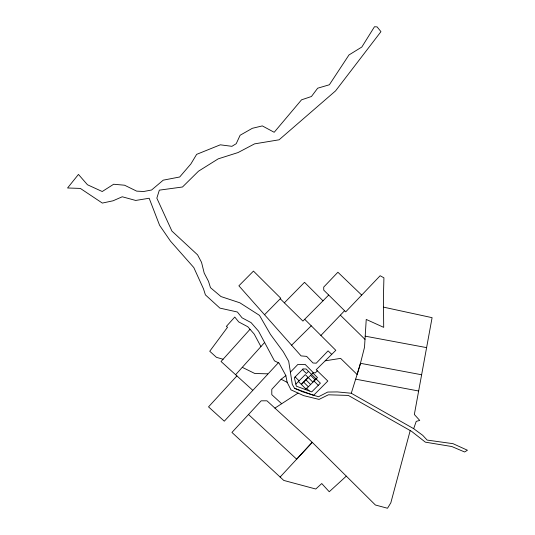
<?xml version="1.0" encoding="UTF-8"?>
<svg xmlns="http://www.w3.org/2000/svg" width="535" height="535" viewBox="0 0 535 535"><rect width="100%" height="100%" fill="white"/><g stroke="black" fill="none" stroke-linecap="round" stroke-linejoin="round"><path stroke-width="0.8" d="M410.205 430.561L390.824 502.833L387.5 508.25L375.389 505L312.246 442.331L266.952 400.809L261.167 400.822L231.943 432.427L283.771 480.43L315.777 489.017L321.749 483.546L329.246 491.745L346.305 476.137M351.274 393.252L337.324 391.921L327.728 392.055L318.506 396.763L302.623 391.821L294.564 388.296L292.291 384.404L288.706 361.292L283.309 351.816L270.489 334.455L259.488 315.369L239.887 302.817L220.988 296.564L210.476 287.669L208.496 281.33L204.203 273.091L201.541 262.344L197.589 254.867L171.922 231.08L156.835 198.151L159.35 190.146L182.495 186.996L198.498 171.187L218.233 158.841L238.055 152.555L254.553 143.868L279.089 139.802L335.572 90.883L380.953 31.652L377.088 26.884L374.473 26.75L361.827 47.033L348.987 54.944L329.359 84.771L317.663 88.201L311.444 96.501L301.533 99.831L274.188 132.292L262.324 125.906L252.333 128.3L240.128 135.248L236.223 143.688L231.922 146.322L220.3 144.818L196.639 154.361L190.861 163.971L179.693 176.991L163.222 180.168L151.586 190.005L143.681 191.497L136.672 191.135L124.548 185.21L113.654 184.247L102.238 191.523L87.466 184.762L78.451 174.423L67.57 187.986L80.337 188.414L102.345 203.079L113.066 200.792L122.241 196.773L135.689 200.451L149.171 198.244L159.604 225.335L170.511 241.178L193.81 267.56L203.514 288.913L205.407 294.885L219.892 308.106L237.379 312.005L242.081 317.83L251.089 322.618L258.532 331.145L274.442 360.831L279.076 363.111L285.824 375.496L287.168 382.338L290.973 389.848L303.633 395.632L319.041 399.404L328.383 394.797L348.345 395.432L411.569 431.337L425.365 442.157L451.841 446.538L464.601 451.981L467.43 450.236L453.018 443.682L427.131 440.078L422.744 435.343L413.675 428.675L351.274 393.252L359.848 365.672L364.509 347.289L366.234 319.435L383.702 327.36L383.441 296.564L383.923 277.825L380.151 275.732L345.724 311.858L323.735 290.117L323.722 287.074L337.893 272.235L361.7 295.099M413.675 428.675L416.243 421.353L419.748 420.436L414.344 414.485L432.093 317.67L383.562 307.15M250.019 329.292L221.055 361.513L252.674 390.216M235.614 374.734L264.611 342.487M236.905 375.904L208.53 406.874L224.292 421.185L278.367 362.763M285.85 375.644L281.109 379.255L271.787 389.34L271.8 394.683L281.671 403.731M280.126 477.066L312.246 442.331L296.671 459.177L248.507 414.505M320.913 335.458L344.553 310.755M290.391 372.186L297.868 364.442L305.124 364.395L313.269 372.621L315.282 372.908L317.362 370.855M264.544 314.734L280.768 298.236L253.463 271.098L238.877 285.81L301.085 355.902L306.642 356.384L313.015 362.997L316.252 363.191L328.069 350.873L331.727 354.357M328.704 295.052L302.917 321.087L284.352 302.837L304.522 282.32L323.006 300.804M295.848 384.097L305.278 374.607L308.046 377.349L301.178 384.257L298.416 381.515M308.501 371.37L306.394 373.483L302.442 369.558M305.171 389.453L306.441 388.169L309.25 390.958M315.864 378.686L313.764 380.806L318.278 385.294M291.602 345.215L311.25 325.815M274.916 408.105L298.082 393.098M325.2 360.817L340.608 358.37L357.106 374.5L360.45 363.298L421.627 374.767M267.694 373.825L254.8 373.497L242.275 367.324M365.198 336.161L426.602 347.623M355.655 379.168L418.651 391.011M223.082 359.252L216.461 357.34L209.74 351.248L227.542 327.233L226.379 326.39L234.778 317.048L238.71 321.923L247.805 326.751L254.232 334.114L260.92 346.593M294.564 388.296L313.604 395.338L327.828 381.027L316.198 369.725L335.806 350.318L304.703 319.281M281.109 379.255L287.168 382.338M340.347 315.148L364.997 339.371M280.233 298.777L284.352 302.837M310.594 375.309L315.202 379.89M308.307 377.616L312.915 382.191M306.02 379.917L310.628 384.491M303.733 382.217L308.341 386.792M295.126 376.921L299.078 380.853M302.997 368.996L294.357 377.69L296.337 386.183L311.738 391.874L320.385 383.174L306.094 368.976L302.997 368.996M312.881 373.009L301.446 384.518L306.047 389.099L317.489 377.583L312.881 373.009"/></g></svg>
